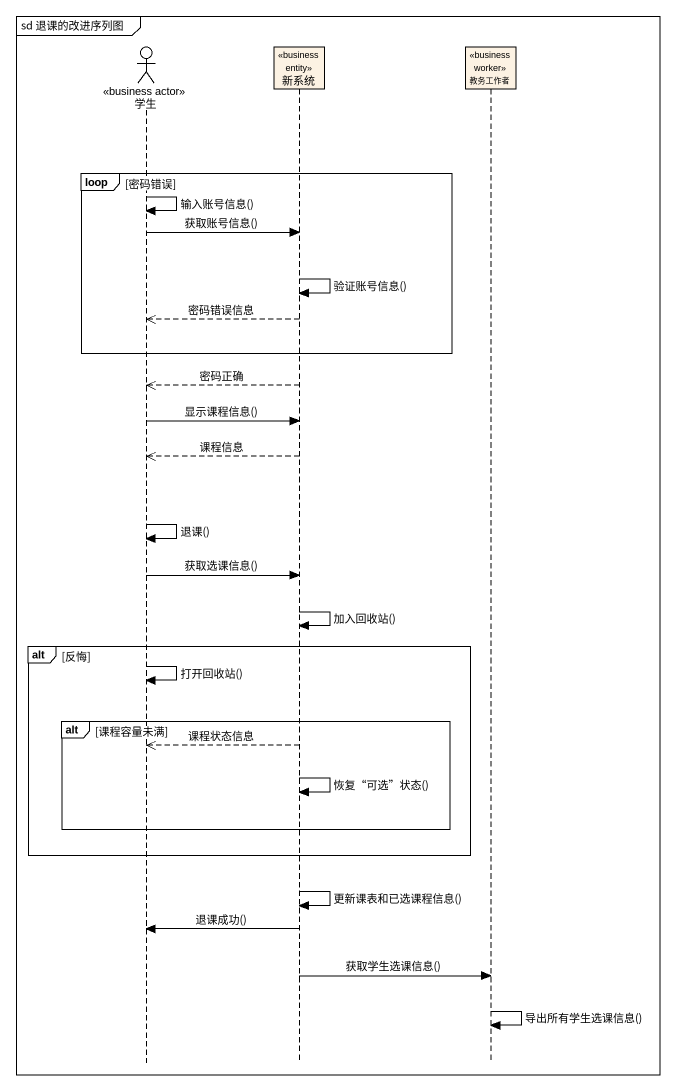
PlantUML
@startuml
mainframe sd 退课的改进序列图
hide footbox
actor 学生 <<business actor>>
participant 新系统 <<business entity>>
participant 教务工作者 <<business worker>>

loop 密码错误
  学生 -> 学生 : 输入账号信息()
  学生 -> 新系统 : 获取账号信息()
  新系统 -> 新系统 : 验证账号信息()
  新系统 -->> 学生 : 密码错误信息
end
新系统 -->> 学生 : 密码正确
学生 -> 新系统 : 显示课程信息()
新系统 -->> 学生 : 课程信息
学生 -> 学生 : 退课()
学生 -> 新系统 : 获取选课信息()
新系统 -> 新系统 : 加入回收站()
alt 反悔
  学生 -> 学生 : 打开回收站()
  alt 课程容量未满
    新系统 -->> 学生 : 课程状态信息
    新系统 -> 新系统 : 恢复“可选”状态()
  end
end
新系统 -> 新系统 : 更新课表和已选课程信息()
新系统 -> 学生 : 退课成功()
新系统 -> 教务工作者 : 获取学生选课信息()
教务工作者 -> 教务工作者 : 导出所有学生选课信息()
@enduml
